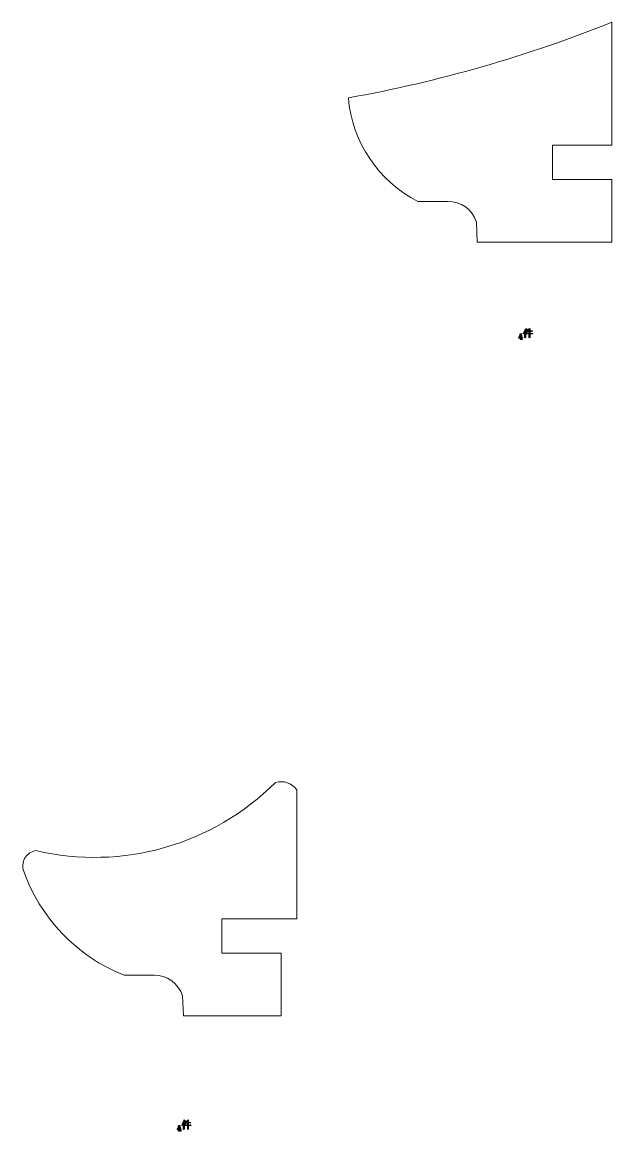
# Model space of a CAD drawing. Header units: centimetres. Extents: x -51 to 100, y -24 to 30.
# Drawn here: x -39.4 to -32.54, y -22.42 to -9.52 of the extents above; entities that cross this region are included whole.
import ezdxf

# ---------------------------------------------------------------- set-up
doc = ezdxf.new("R2010")
doc.units = ezdxf.units.CM
doc.header["$MEASUREMENT"] = 0

msp = doc.modelspace()

# ---------------------------------------------------------------- linework, layer by layer
at = {"color": 1, "lineweight": 9}
for points in [[(-35.60805, -10.39983), (-34.55917, -10.21207), (-33.53237, -9.91691), (-32.54393, -9.51895)], [(-32.54393, -10.94943), (-32.54393, -10.94943), (-32.54393, -9.51895), (-32.54393, -9.51895)], [(-35.60805, -10.39983), (-35.56393, -10.91443), (-35.25797, -11.37007), (-34.79833, -11.60559)], [(-33.23361, -11.34943), (-33.23361, -11.34943), (-33.23361, -10.94943), (-33.23361, -10.94943)], [(-33.23361, -10.94943), (-33.23361, -10.94943), (-32.54393, -10.94943), (-32.54393, -10.94943)], [(-32.54393, -11.34943), (-32.54393, -11.34943), (-33.23361, -11.34943), (-33.23361, -11.34943)], [(-32.54393, -11.34943), (-32.54393, -11.34943), (-32.54393, -12.07835), (-32.54393, -12.07835)], [(-32.54393, -11.34943), (-32.54393, -11.34943), (-32.54393, -12.07835), (-32.54393, -12.07835)], [(-34.44893, -11.60559), (-34.44893, -11.60559), (-34.79833, -11.60559), (-34.79833, -11.60559)], [(-34.11961, -11.84603), (-34.16317, -11.69919), (-34.30049, -11.60035), (-34.45357, -11.60559)], [(-34.10885, -12.07835), (-34.10885, -12.07835), (-34.11961, -11.84603), (-34.11961, -11.84603)], [(-32.54393, -12.07835), (-32.54393, -12.07835), (-34.10885, -12.07835), (-34.10885, -12.07835)], [(-32.54393, -12.07835), (-32.54393, -12.07835), (-34.10885, -12.07835), (-34.10885, -12.07835)], [(-39.24181, -19.16099), (-38.23893, -19.39719), (-37.18521, -19.09727), (-36.45709, -18.36827)], [(-36.20809, -18.45247), (-36.26481, -18.37443), (-36.36461, -18.34067), (-36.45709, -18.36827)], [(-36.20809, -19.95607), (-36.20809, -19.95607), (-36.20809, -18.45247), (-36.20809, -18.45247)], [(-39.39013, -19.38039), (-39.19749, -19.94287), (-38.76841, -20.39295), (-38.21581, -20.61223)], [(-37.07857, -20.35607), (-37.07857, -20.35607), (-37.07857, -19.95607), (-37.07857, -19.95607)], [(-37.07857, -19.95607), (-37.07857, -19.95607), (-36.38893, -19.95607), (-36.38893, -19.95607)], [(-37.07857, -20.35607), (-37.07857, -20.35607), (-37.07857, -19.95607), (-37.07857, -19.95607)], [(-37.07857, -19.95607), (-37.07857, -19.95607), (-36.20809, -19.95607), (-36.20809, -19.95607)], [(-36.38893, -20.35607), (-36.38893, -20.35607), (-37.07857, -20.35607), (-37.07857, -20.35607)], [(-36.38893, -20.35607), (-36.38893, -20.35607), (-36.38893, -21.08499), (-36.38893, -21.08499)], [(-36.38893, -20.35607), (-36.38893, -20.35607), (-36.38893, -21.08499), (-36.38893, -21.08499)], [(-37.86641, -20.61223), (-37.86641, -20.61223), (-38.21581, -20.61223), (-38.21581, -20.61223)], [(-37.53705, -20.85271), (-37.58065, -20.70587), (-37.71797, -20.60699), (-37.87105, -20.61223)], [(-37.52629, -21.08499), (-37.52629, -21.08499), (-37.53705, -20.85271), (-37.53705, -20.85271)], [(-36.38893, -21.08499), (-36.38893, -21.08499), (-37.52629, -21.08499), (-37.52629, -21.08499)]]:
    msp.add_open_spline(points, degree=3, dxfattribs=at)
at = {"lineweight": 9}
for points in [[(-33.23361, -11.34943), (-33.23361, -11.34943), (-33.23361, -10.94943), (-33.23361, -10.94943)], [(-33.23361, -10.94943), (-33.23361, -10.94943), (-32.54393, -10.94943), (-32.54393, -10.94943)]]:
    msp.add_open_spline(points, degree=3, dxfattribs=at)
at = {"color": 1}
for points, knots in [([(-33.58168, -13.19379), (-33.58168, -13.19379), (-33.58858, -13.19379), (-33.58858, -13.19379), (-33.58858, -13.19379), (-33.58858, -13.19379), (-33.58858, -13.19642), (-33.58858, -13.19642), (-33.58858, -13.19642), (-33.58858, -13.19954), (-33.58822, -13.20169), (-33.58753, -13.20291), (-33.58753, -13.20291), (-33.58659, -13.20455), (-33.58467, -13.2054), (-33.5818, -13.20548), (-33.5818, -13.20548), (-33.5818, -13.20548), (-33.5818, -13.20985), (-33.5818, -13.20985), (-33.5818, -13.20985), (-33.5818, -13.20985), (-33.61091, -13.20985), (-33.61091, -13.20985), (-33.61091, -13.20985), (-33.61091, -13.20985), (-33.61091, -13.20548), (-33.61091, -13.20548), (-33.61091, -13.20548), (-33.60784, -13.2054), (-33.60581, -13.20461), (-33.60483, -13.20309), (-33.60483, -13.20309), (-33.60409, -13.20195), (-33.60371, -13.19974), (-33.60371, -13.19642), (-33.60371, -13.19642), (-33.60371, -13.19642), (-33.60371, -13.19379), (-33.60371, -13.19379), (-33.60371, -13.19379), (-33.60371, -13.19379), (-33.62815, -13.19379), (-33.62815, -13.19379), (-33.62815, -13.19379), (-33.62815, -13.19379), (-33.62815, -13.1891), (-33.62815, -13.1891), (-33.62815, -13.1891), (-33.61957, -13.181), (-33.61421, -13.16825), (-33.61203, -13.15081), (-33.61203, -13.15081), (-33.61203, -13.15081), (-33.59126, -13.15081), (-33.59126, -13.15081), (-33.59126, -13.15081), (-33.59411, -13.15592), (-33.59896, -13.1626), (-33.60582, -13.17086), (-33.60582, -13.17086), (-33.61281, -13.17932), (-33.61856, -13.18541), (-33.62307, -13.1891), (-33.62307, -13.1891), (-33.62307, -13.1891), (-33.60371, -13.1891), (-33.60371, -13.1891), (-33.60371, -13.1891), (-33.60371, -13.1891), (-33.60371, -13.17695), (-33.60371, -13.17695), (-33.60371, -13.17695), (-33.60371, -13.17695), (-33.58858, -13.1624), (-33.58858, -13.1624), (-33.58858, -13.1624), (-33.58858, -13.1624), (-33.58858, -13.1891), (-33.58858, -13.1891), (-33.58858, -13.1891), (-33.58858, -13.1891), (-33.58168, -13.1891), (-33.58168, -13.1891), (-33.58168, -13.1891), (-33.58168, -13.1891), (-33.58168, -13.19379), (-33.58168, -13.19379)], [0, 0, 0, 0, 0.04347826, 0.04347826, 0.04347826, 0.04347826, 0.08695652, 0.08695652, 0.08695652, 0.08695652, 0.13043478, 0.13043478, 0.13043478, 0.13043478, 0.17391304, 0.17391304, 0.17391304, 0.17391304, 0.2173913, 0.2173913, 0.2173913, 0.2173913, 0.26086957, 0.26086957, 0.26086957, 0.26086957, 0.30434783, 0.30434783, 0.30434783, 0.30434783, 0.34782609, 0.34782609, 0.34782609, 0.34782609, 0.39130435, 0.39130435, 0.39130435, 0.39130435, 0.43478261, 0.43478261, 0.43478261, 0.43478261, 0.47826087, 0.47826087, 0.47826087, 0.47826087, 0.52173913, 0.52173913, 0.52173913, 0.52173913, 0.56521739, 0.56521739, 0.56521739, 0.56521739, 0.60869565, 0.60869565, 0.60869565, 0.60869565, 0.65217391, 0.65217391, 0.65217391, 0.65217391, 0.69565217, 0.69565217, 0.69565217, 0.69565217, 0.73913043, 0.73913043, 0.73913043, 0.73913043, 0.7826087, 0.7826087, 0.7826087, 0.7826087, 0.82608696, 0.82608696, 0.82608696, 0.82608696, 0.86956522, 0.86956522, 0.86956522, 0.86956522, 0.91304348, 0.91304348, 0.91304348, 0.91304348, 1, 1, 1, 1]), ([(-33.55472, -13.19297), (-33.55472, -13.19297), (-33.54724, -13.18876), (-33.54724, -13.18876), (-33.54724, -13.18876), (-33.54756, -13.18128), (-33.54772, -13.17473), (-33.54772, -13.16911), (-33.54772, -13.16911), (-33.54772, -13.16911), (-33.54772, -13.12048), (-33.54772, -13.12048), (-33.54772, -13.12048), (-33.54772, -13.12048), (-33.54397, -13.1172), (-33.54397, -13.1172), (-33.54397, -13.1172), (-33.54397, -13.1172), (-33.55006, -13.11299), (-33.55006, -13.11299), (-33.55006, -13.11299), (-33.54818, -13.10956), (-33.54429, -13.10256), (-33.53836, -13.09194), (-33.53836, -13.09194), (-33.53836, -13.09194), (-33.53461, -13.08915), (-33.53461, -13.08915), (-33.53461, -13.08915), (-33.53461, -13.08915), (-33.54445, -13.0826), (-33.54445, -13.0826), (-33.54445, -13.0826), (-33.54756, -13.09258), (-33.55115, -13.10192), (-33.5552, -13.11066), (-33.5552, -13.11066), (-33.55925, -13.11938), (-33.56291, -13.1264), (-33.56618, -13.13169), (-33.56618, -13.13169), (-33.56947, -13.137), (-33.57235, -13.14137), (-33.57484, -13.1448), (-33.57484, -13.1448), (-33.57484, -13.1448), (-33.57344, -13.1462), (-33.57344, -13.1462), (-33.57344, -13.1462), (-33.56875, -13.14153), (-33.56237, -13.13311), (-33.55427, -13.12093), (-33.55427, -13.12093), (-33.55427, -13.12093), (-33.55427, -13.17052), (-33.55427, -13.17052), (-33.55427, -13.17052), (-33.55427, -13.17581), (-33.55443, -13.18329), (-33.55472, -13.19297)], [0, 0, 0, 0, 0.0625, 0.0625, 0.0625, 0.0625, 0.125, 0.125, 0.125, 0.125, 0.1875, 0.1875, 0.1875, 0.1875, 0.25, 0.25, 0.25, 0.25, 0.3125, 0.3125, 0.3125, 0.3125, 0.375, 0.375, 0.375, 0.375, 0.4375, 0.4375, 0.4375, 0.4375, 0.5, 0.5, 0.5, 0.5, 0.5625, 0.5625, 0.5625, 0.5625, 0.625, 0.625, 0.625, 0.625, 0.6875, 0.6875, 0.6875, 0.6875, 0.75, 0.75, 0.75, 0.75, 0.8125, 0.8125, 0.8125, 0.8125, 0.875, 0.875, 0.875, 0.875, 1, 1, 1, 1]), ([(-33.50468, -13.11439), (-33.50468, -13.11439), (-33.52385, -13.11439), (-33.52385, -13.11439), (-33.52385, -13.11439), (-33.52262, -13.11004), (-33.52122, -13.10583), (-33.51964, -13.10176), (-33.51964, -13.10176), (-33.51964, -13.10176), (-33.51637, -13.09896), (-33.51637, -13.09896), (-33.51637, -13.09896), (-33.51637, -13.09896), (-33.52573, -13.09382), (-33.52573, -13.09382), (-33.52573, -13.09382), (-33.52729, -13.10285), (-33.52892, -13.11058), (-33.53064, -13.11696), (-33.53064, -13.11696), (-33.53236, -13.12337), (-33.53509, -13.13061), (-33.53882, -13.13871), (-33.53882, -13.13871), (-33.53882, -13.13871), (-33.53742, -13.13965), (-33.53742, -13.13965), (-33.53742, -13.13965), (-33.53275, -13.13373), (-33.52838, -13.12608), (-33.52433, -13.11672), (-33.52433, -13.11672), (-33.52433, -13.11672), (-33.50468, -13.11672), (-33.50468, -13.11672), (-33.50468, -13.11672), (-33.50468, -13.11672), (-33.50468, -13.14432), (-33.50468, -13.14432), (-33.50468, -13.14432), (-33.50468, -13.14432), (-33.5407, -13.14432), (-33.5407, -13.14432), (-33.5407, -13.14432), (-33.5407, -13.14432), (-33.53696, -13.14807), (-33.53696, -13.14807), (-33.53696, -13.14807), (-33.53415, -13.14713), (-33.53104, -13.14666), (-33.52761, -13.14666), (-33.52761, -13.14666), (-33.52761, -13.14666), (-33.50468, -13.14666), (-33.50468, -13.14666), (-33.50468, -13.14666), (-33.50468, -13.16226), (-33.50484, -13.17769), (-33.50516, -13.19297), (-33.50516, -13.19297), (-33.50516, -13.19297), (-33.49767, -13.19016), (-33.49767, -13.19016), (-33.49767, -13.19016), (-33.49797, -13.18517), (-33.49813, -13.17068), (-33.49813, -13.14666), (-33.49813, -13.14666), (-33.49813, -13.14666), (-33.46399, -13.14666), (-33.46399, -13.14666), (-33.46399, -13.14666), (-33.46399, -13.14666), (-33.47147, -13.13871), (-33.47147, -13.13871), (-33.47147, -13.13871), (-33.47147, -13.13871), (-33.47756, -13.14432), (-33.47756, -13.14432), (-33.47756, -13.14432), (-33.47756, -13.14432), (-33.49813, -13.14432), (-33.49813, -13.14432), (-33.49813, -13.14432), (-33.49813, -13.14432), (-33.49813, -13.11672), (-33.49813, -13.11672), (-33.49813, -13.11672), (-33.49813, -13.11672), (-33.4682, -13.11672), (-33.4682, -13.11672), (-33.4682, -13.11672), (-33.4682, -13.11672), (-33.47662, -13.10832), (-33.47662, -13.10832), (-33.47662, -13.10832), (-33.47662, -13.10832), (-33.48271, -13.11439), (-33.48271, -13.11439), (-33.48271, -13.11439), (-33.48271, -13.11439), (-33.49813, -13.11439), (-33.49813, -13.11439), (-33.49813, -13.11439), (-33.49813, -13.11439), (-33.49813, -13.091), (-33.49813, -13.091), (-33.49813, -13.091), (-33.49813, -13.091), (-33.4944, -13.08773), (-33.4944, -13.08773), (-33.4944, -13.08773), (-33.4944, -13.08773), (-33.50516, -13.0826), (-33.50516, -13.0826), (-33.50516, -13.0826), (-33.50484, -13.09194), (-33.50468, -13.10256), (-33.50468, -13.11439)], [0, 0, 0, 0, 0.03225806, 0.03225806, 0.03225806, 0.03225806, 0.06451613, 0.06451613, 0.06451613, 0.06451613, 0.09677419, 0.09677419, 0.09677419, 0.09677419, 0.12903226, 0.12903226, 0.12903226, 0.12903226, 0.16129032, 0.16129032, 0.16129032, 0.16129032, 0.19354839, 0.19354839, 0.19354839, 0.19354839, 0.22580645, 0.22580645, 0.22580645, 0.22580645, 0.25806452, 0.25806452, 0.25806452, 0.25806452, 0.29032258, 0.29032258, 0.29032258, 0.29032258, 0.32258065, 0.32258065, 0.32258065, 0.32258065, 0.35483871, 0.35483871, 0.35483871, 0.35483871, 0.38709677, 0.38709677, 0.38709677, 0.38709677, 0.41935484, 0.41935484, 0.41935484, 0.41935484, 0.4516129, 0.4516129, 0.4516129, 0.4516129, 0.48387097, 0.48387097, 0.48387097, 0.48387097, 0.51612903, 0.51612903, 0.51612903, 0.51612903, 0.5483871, 0.5483871, 0.5483871, 0.5483871, 0.58064516, 0.58064516, 0.58064516, 0.58064516, 0.61290323, 0.61290323, 0.61290323, 0.61290323, 0.64516129, 0.64516129, 0.64516129, 0.64516129, 0.67741935, 0.67741935, 0.67741935, 0.67741935, 0.70967742, 0.70967742, 0.70967742, 0.70967742, 0.74193548, 0.74193548, 0.74193548, 0.74193548, 0.77419355, 0.77419355, 0.77419355, 0.77419355, 0.80645161, 0.80645161, 0.80645161, 0.80645161, 0.83870968, 0.83870968, 0.83870968, 0.83870968, 0.87096774, 0.87096774, 0.87096774, 0.87096774, 0.90322581, 0.90322581, 0.90322581, 0.90322581, 0.93548387, 0.93548387, 0.93548387, 0.93548387, 1, 1, 1, 1]), ([(-37.52629, -22.4056), (-37.52629, -22.4056), (-37.51881, -22.40139), (-37.51881, -22.40139), (-37.51881, -22.40139), (-37.51913, -22.39391), (-37.51929, -22.38736), (-37.51929, -22.38174), (-37.51929, -22.38174), (-37.51929, -22.38174), (-37.51929, -22.33311), (-37.51929, -22.33311), (-37.51929, -22.33311), (-37.51929, -22.33311), (-37.51554, -22.32983), (-37.51554, -22.32983), (-37.51554, -22.32983), (-37.51554, -22.32983), (-37.52163, -22.32562), (-37.52163, -22.32562), (-37.52163, -22.32562), (-37.51975, -22.32219), (-37.51586, -22.31519), (-37.50993, -22.30457), (-37.50993, -22.30457), (-37.50993, -22.30457), (-37.50618, -22.30178), (-37.50618, -22.30178), (-37.50618, -22.30178), (-37.50618, -22.30178), (-37.51602, -22.29523), (-37.51602, -22.29523), (-37.51602, -22.29523), (-37.51913, -22.30521), (-37.52272, -22.31455), (-37.52677, -22.32329), (-37.52677, -22.32329), (-37.53082, -22.33201), (-37.53448, -22.33903), (-37.53775, -22.34432), (-37.53775, -22.34432), (-37.54104, -22.34963), (-37.54392, -22.354), (-37.54641, -22.35743), (-37.54641, -22.35743), (-37.54641, -22.35743), (-37.54501, -22.35883), (-37.54501, -22.35883), (-37.54501, -22.35883), (-37.54032, -22.35416), (-37.53394, -22.34574), (-37.52584, -22.33356), (-37.52584, -22.33356), (-37.52584, -22.33356), (-37.52584, -22.38315), (-37.52584, -22.38315), (-37.52584, -22.38315), (-37.52584, -22.38844), (-37.526, -22.39592), (-37.52629, -22.4056)], [0, 0, 0, 0, 0.0625, 0.0625, 0.0625, 0.0625, 0.125, 0.125, 0.125, 0.125, 0.1875, 0.1875, 0.1875, 0.1875, 0.25, 0.25, 0.25, 0.25, 0.3125, 0.3125, 0.3125, 0.3125, 0.375, 0.375, 0.375, 0.375, 0.4375, 0.4375, 0.4375, 0.4375, 0.5, 0.5, 0.5, 0.5, 0.5625, 0.5625, 0.5625, 0.5625, 0.625, 0.625, 0.625, 0.625, 0.6875, 0.6875, 0.6875, 0.6875, 0.75, 0.75, 0.75, 0.75, 0.8125, 0.8125, 0.8125, 0.8125, 0.875, 0.875, 0.875, 0.875, 1, 1, 1, 1]), ([(-37.47625, -22.32702), (-37.47625, -22.32702), (-37.49542, -22.32702), (-37.49542, -22.32702), (-37.49542, -22.32702), (-37.49419, -22.32267), (-37.49279, -22.31846), (-37.49121, -22.31439), (-37.49121, -22.31439), (-37.49121, -22.31439), (-37.48794, -22.31159), (-37.48794, -22.31159), (-37.48794, -22.31159), (-37.48794, -22.31159), (-37.4973, -22.30645), (-37.4973, -22.30645), (-37.4973, -22.30645), (-37.49886, -22.31548), (-37.50049, -22.32321), (-37.50221, -22.32959), (-37.50221, -22.32959), (-37.50393, -22.336), (-37.50666, -22.34324), (-37.51039, -22.35134), (-37.51039, -22.35134), (-37.51039, -22.35134), (-37.50899, -22.35228), (-37.50899, -22.35228), (-37.50899, -22.35228), (-37.50432, -22.34636), (-37.49995, -22.33871), (-37.4959, -22.32935), (-37.4959, -22.32935), (-37.4959, -22.32935), (-37.47625, -22.32935), (-37.47625, -22.32935), (-37.47625, -22.32935), (-37.47625, -22.32935), (-37.47625, -22.35695), (-37.47625, -22.35695), (-37.47625, -22.35695), (-37.47625, -22.35695), (-37.51227, -22.35695), (-37.51227, -22.35695), (-37.51227, -22.35695), (-37.51227, -22.35695), (-37.50853, -22.3607), (-37.50853, -22.3607), (-37.50853, -22.3607), (-37.50572, -22.35976), (-37.50261, -22.35929), (-37.49918, -22.35929), (-37.49918, -22.35929), (-37.49918, -22.35929), (-37.47625, -22.35929), (-37.47625, -22.35929), (-37.47625, -22.35929), (-37.47625, -22.37489), (-37.47641, -22.39032), (-37.47673, -22.4056), (-37.47673, -22.4056), (-37.47673, -22.4056), (-37.46924, -22.40279), (-37.46924, -22.40279), (-37.46924, -22.40279), (-37.46954, -22.3978), (-37.4697, -22.38331), (-37.4697, -22.35929), (-37.4697, -22.35929), (-37.4697, -22.35929), (-37.43556, -22.35929), (-37.43556, -22.35929), (-37.43556, -22.35929), (-37.43556, -22.35929), (-37.44304, -22.35134), (-37.44304, -22.35134), (-37.44304, -22.35134), (-37.44304, -22.35134), (-37.44913, -22.35695), (-37.44913, -22.35695), (-37.44913, -22.35695), (-37.44913, -22.35695), (-37.4697, -22.35695), (-37.4697, -22.35695), (-37.4697, -22.35695), (-37.4697, -22.35695), (-37.4697, -22.32935), (-37.4697, -22.32935), (-37.4697, -22.32935), (-37.4697, -22.32935), (-37.43977, -22.32935), (-37.43977, -22.32935), (-37.43977, -22.32935), (-37.43977, -22.32935), (-37.44819, -22.32095), (-37.44819, -22.32095), (-37.44819, -22.32095), (-37.44819, -22.32095), (-37.45428, -22.32702), (-37.45428, -22.32702), (-37.45428, -22.32702), (-37.45428, -22.32702), (-37.4697, -22.32702), (-37.4697, -22.32702), (-37.4697, -22.32702), (-37.4697, -22.32702), (-37.4697, -22.30363), (-37.4697, -22.30363), (-37.4697, -22.30363), (-37.4697, -22.30363), (-37.46597, -22.30036), (-37.46597, -22.30036), (-37.46597, -22.30036), (-37.46597, -22.30036), (-37.47673, -22.29523), (-37.47673, -22.29523), (-37.47673, -22.29523), (-37.47641, -22.30457), (-37.47625, -22.31519), (-37.47625, -22.32702)], [0, 0, 0, 0, 0.03225806, 0.03225806, 0.03225806, 0.03225806, 0.06451613, 0.06451613, 0.06451613, 0.06451613, 0.09677419, 0.09677419, 0.09677419, 0.09677419, 0.12903226, 0.12903226, 0.12903226, 0.12903226, 0.16129032, 0.16129032, 0.16129032, 0.16129032, 0.19354839, 0.19354839, 0.19354839, 0.19354839, 0.22580645, 0.22580645, 0.22580645, 0.22580645, 0.25806452, 0.25806452, 0.25806452, 0.25806452, 0.29032258, 0.29032258, 0.29032258, 0.29032258, 0.32258065, 0.32258065, 0.32258065, 0.32258065, 0.35483871, 0.35483871, 0.35483871, 0.35483871, 0.38709677, 0.38709677, 0.38709677, 0.38709677, 0.41935484, 0.41935484, 0.41935484, 0.41935484, 0.4516129, 0.4516129, 0.4516129, 0.4516129, 0.48387097, 0.48387097, 0.48387097, 0.48387097, 0.51612903, 0.51612903, 0.51612903, 0.51612903, 0.5483871, 0.5483871, 0.5483871, 0.5483871, 0.58064516, 0.58064516, 0.58064516, 0.58064516, 0.61290323, 0.61290323, 0.61290323, 0.61290323, 0.64516129, 0.64516129, 0.64516129, 0.64516129, 0.67741935, 0.67741935, 0.67741935, 0.67741935, 0.70967742, 0.70967742, 0.70967742, 0.70967742, 0.74193548, 0.74193548, 0.74193548, 0.74193548, 0.77419355, 0.77419355, 0.77419355, 0.77419355, 0.80645161, 0.80645161, 0.80645161, 0.80645161, 0.83870968, 0.83870968, 0.83870968, 0.83870968, 0.87096774, 0.87096774, 0.87096774, 0.87096774, 0.90322581, 0.90322581, 0.90322581, 0.90322581, 0.93548387, 0.93548387, 0.93548387, 0.93548387, 1, 1, 1, 1]), ([(-37.55325, -22.40642), (-37.55325, -22.40642), (-37.56015, -22.40642), (-37.56015, -22.40642), (-37.56015, -22.40642), (-37.56015, -22.40642), (-37.56015, -22.40905), (-37.56015, -22.40905), (-37.56015, -22.40905), (-37.56015, -22.41217), (-37.55979, -22.41432), (-37.5591, -22.41554), (-37.5591, -22.41554), (-37.55816, -22.41718), (-37.55624, -22.41803), (-37.55337, -22.41811), (-37.55337, -22.41811), (-37.55337, -22.41811), (-37.55337, -22.42248), (-37.55337, -22.42248), (-37.55337, -22.42248), (-37.55337, -22.42248), (-37.58248, -22.42248), (-37.58248, -22.42248), (-37.58248, -22.42248), (-37.58248, -22.42248), (-37.58248, -22.41811), (-37.58248, -22.41811), (-37.58248, -22.41811), (-37.57941, -22.41803), (-37.57738, -22.41724), (-37.5764, -22.41572), (-37.5764, -22.41572), (-37.57566, -22.41458), (-37.57528, -22.41237), (-37.57528, -22.40905), (-37.57528, -22.40905), (-37.57528, -22.40905), (-37.57528, -22.40642), (-37.57528, -22.40642), (-37.57528, -22.40642), (-37.57528, -22.40642), (-37.59972, -22.40642), (-37.59972, -22.40642), (-37.59972, -22.40642), (-37.59972, -22.40642), (-37.59972, -22.40173), (-37.59972, -22.40173), (-37.59972, -22.40173), (-37.59114, -22.39363), (-37.58578, -22.38088), (-37.5836, -22.36344), (-37.5836, -22.36344), (-37.5836, -22.36344), (-37.56283, -22.36344), (-37.56283, -22.36344), (-37.56283, -22.36344), (-37.56568, -22.36855), (-37.57053, -22.37523), (-37.57739, -22.38349), (-37.57739, -22.38349), (-37.58438, -22.39195), (-37.59013, -22.39804), (-37.59464, -22.40173), (-37.59464, -22.40173), (-37.59464, -22.40173), (-37.57528, -22.40173), (-37.57528, -22.40173), (-37.57528, -22.40173), (-37.57528, -22.40173), (-37.57528, -22.38958), (-37.57528, -22.38958), (-37.57528, -22.38958), (-37.57528, -22.38958), (-37.56015, -22.37503), (-37.56015, -22.37503), (-37.56015, -22.37503), (-37.56015, -22.37503), (-37.56015, -22.40173), (-37.56015, -22.40173), (-37.56015, -22.40173), (-37.56015, -22.40173), (-37.55325, -22.40173), (-37.55325, -22.40173), (-37.55325, -22.40173), (-37.55325, -22.40173), (-37.55325, -22.40642), (-37.55325, -22.40642)], [0, 0, 0, 0, 0.04347826, 0.04347826, 0.04347826, 0.04347826, 0.08695652, 0.08695652, 0.08695652, 0.08695652, 0.13043478, 0.13043478, 0.13043478, 0.13043478, 0.17391304, 0.17391304, 0.17391304, 0.17391304, 0.2173913, 0.2173913, 0.2173913, 0.2173913, 0.26086957, 0.26086957, 0.26086957, 0.26086957, 0.30434783, 0.30434783, 0.30434783, 0.30434783, 0.34782609, 0.34782609, 0.34782609, 0.34782609, 0.39130435, 0.39130435, 0.39130435, 0.39130435, 0.43478261, 0.43478261, 0.43478261, 0.43478261, 0.47826087, 0.47826087, 0.47826087, 0.47826087, 0.52173913, 0.52173913, 0.52173913, 0.52173913, 0.56521739, 0.56521739, 0.56521739, 0.56521739, 0.60869565, 0.60869565, 0.60869565, 0.60869565, 0.65217391, 0.65217391, 0.65217391, 0.65217391, 0.69565217, 0.69565217, 0.69565217, 0.69565217, 0.73913043, 0.73913043, 0.73913043, 0.73913043, 0.7826087, 0.7826087, 0.7826087, 0.7826087, 0.82608696, 0.82608696, 0.82608696, 0.82608696, 0.86956522, 0.86956522, 0.86956522, 0.86956522, 0.91304348, 0.91304348, 0.91304348, 0.91304348, 1, 1, 1, 1])]:
    msp.add_open_spline(points, degree=3, knots=knots, dxfattribs=at)
at = {"color": 1, "lineweight": 9}
msp.add_open_spline([(-39.24181, -19.16099), (-39.29149, -19.16863), (-39.33573, -19.19663), (-39.36389, -19.23827), (-39.36389, -19.23827), (-39.39205, -19.27995), (-39.40157, -19.33143), (-39.39013, -19.38039)], degree=3, knots=[0, 0, 0, 0, 0.33333333, 0.33333333, 0.33333333, 0.33333333, 1, 1, 1, 1], dxfattribs=at)

doc.saveas('drawing.dxf')
